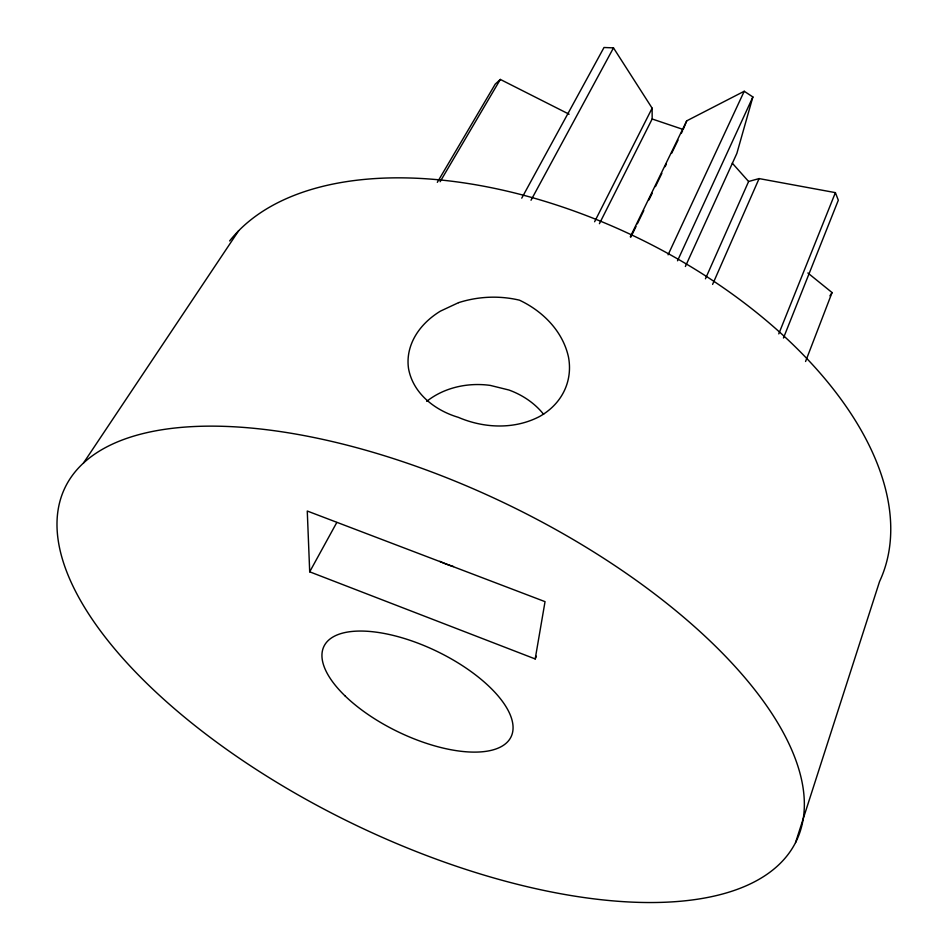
<?xml version="1.0" encoding="UTF-8"?>
<svg xmlns="http://www.w3.org/2000/svg" width="950" height="950" viewBox="0 0 950 950"><rect width="100%" height="100%" fill="white"/><g stroke="black" fill="none" stroke-linecap="round" stroke-linejoin="round"><path stroke-width="1.43" d="M535.194 658.944L545.039 601.647L307.266 511.029L309.7 571.817L535.194 658.944L536.394 656.248M630.301 236.799L686.731 120.84L744.218 91.259L752.875 96.959L736.856 153.425L685.377 266.487M795.566 842.543A406.101 177.365 25.8 0 0 317.977 438.354A406.101 177.365 25.8 0 0 178.469 712.12A406.101 177.365 25.8 0 0 795.566 842.543L879.569 581.495A368.089 205.77 25.8 0 0 656.034 247.071A368.089 205.77 25.8 0 0 229.639 240.944M805.564 361.499L832.069 292.564L807.856 272.983M783.465 338.022L838.316 200.224L835.394 192.636L759.097 178.588L748.612 181.498L705.434 278.801M778.774 333.878L835.394 192.636M686.731 120.84L683.204 129.473L652.163 118.987L652.127 108.181L613.486 47.88L604.01 47.5L521.752 198.158M712.607 284.394L759.097 178.588M677.516 260.799L752.875 96.959M668.087 254.802L744.218 91.259M630.859 237.108L636.037 226.48M637.319 223.82L643.791 210.532M648.957 199.904L652.187 193.254M655.417 186.604L661.877 173.316M665.119 166.678L666.401 164.018M671.579 153.389L678.039 140.101M681.269 133.451L682.563 130.791M599.414 223.689L652.163 118.987M594.605 221.754L652.127 108.181M531.014 200.26L613.486 47.88M309.7 571.817L336.775 522.512M437.321 182.329L495.235 84.134L500.329 79.432L569.109 114.214M440.135 181.699L500.329 79.432M829.92 295.818L832.069 292.564M83.505 462.994L238.616 230.791M732.284 163.151L748.612 181.498M426.704 401.387A75.929 62.332 5.6 0 1 490.271 385.403L508.963 390.022A75.929 62.332 5.6 0 1 543.626 414.343M453.494 566.544A72.2 60.717 5.4 0 1 439.85 561.343M458.541 302.658L440.468 311.113A80.631 61.417 -5.3 0 0 408.548 368.659C413.096 393.585 435.1 410.447 458.292 417.323C484.001 428.355 514.318 429.673 539.529 416.527A80.679 65.312 18.2 0 0 568.504 357.152C562.863 331.277 542.878 311.22 519.472 300.176C499.308 295.414 478.254 296.364 458.541 302.658M344.886 695.744A103.93 44.686 25.8 0 0 507.621 741.796A103.93 44.686 25.8 0 0 399.997 637.201A103.93 44.686 25.8 0 0 344.886 695.744"/></g></svg>
